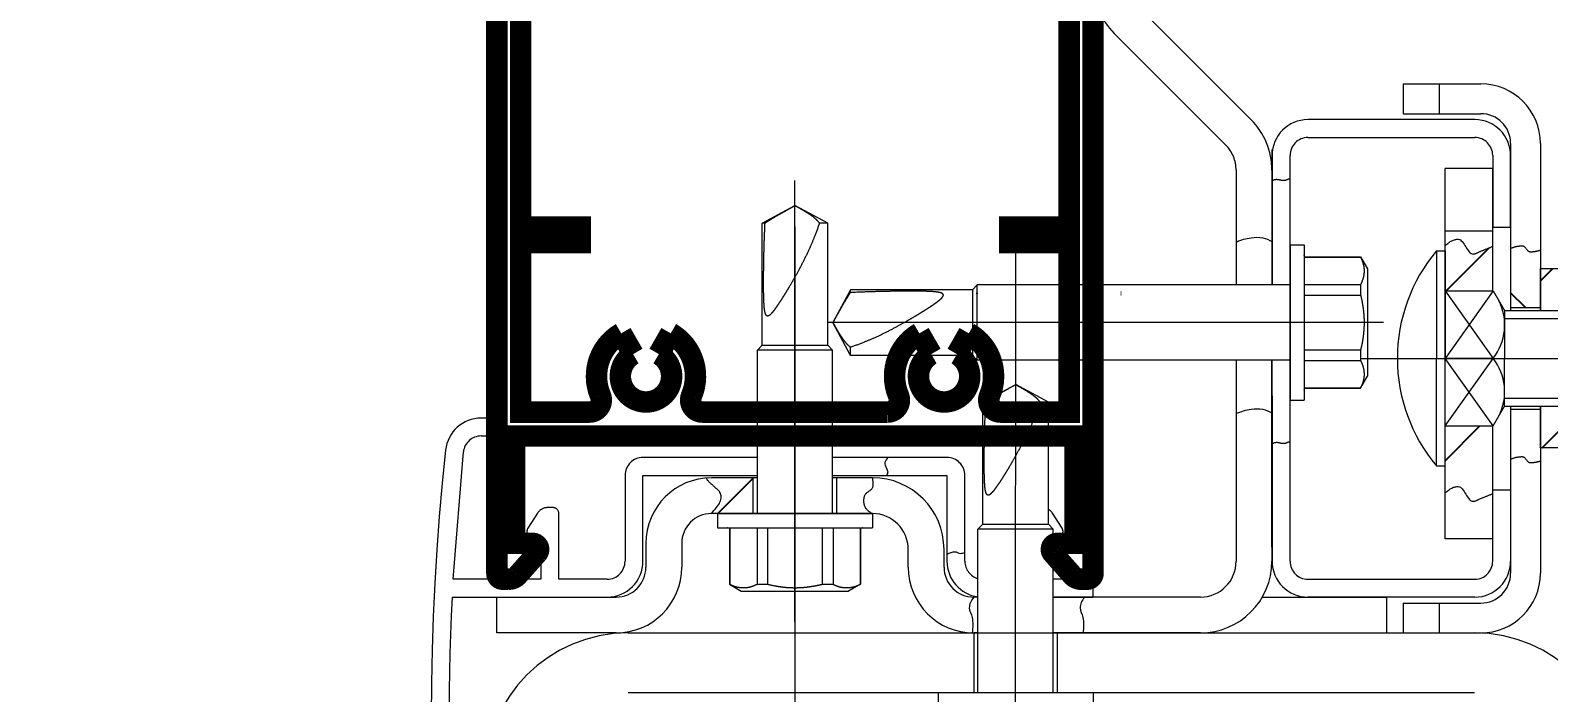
# Model space of a CAD drawing. Header units: millimetres. Extents: x 0 to 594, y 0 to 420.
# Drawn here: x 522.44 to 535.17, y 296.19 to 301.73 of the extents above; entities that cross this region are included whole.
import ezdxf

# ---------------------------------------------------------------- set-up
doc = ezdxf.new("R2010")
doc.units = ezdxf.units.MM
for name, pattern in [('K5LT_AXLED', [19.5, 15, -1.5, 1.5, -1.5]), ('K5LT_BASIC', [0]), ('K5LT_THIN', [0])]:
    doc.linetypes.add(name, pattern=pattern)
doc.layers.add('LAYER', color=7, linetype='Continuous')
doc.layers.add('Системный слой', color=7, linetype='Continuous')
doc.styles.add('KDIMTEXTSTYLE', font='GOST_AU.SHX', dxfattribs={"width": 0.96, "oblique": 15, "height": 5})
doc.dimstyles.new('KDIMSTYLE (0.10)', dxfattribs={"dimtxt": 5, "dimasz": 1, "dimexe": 2, "dimexo": 0, "dimgap": 1, "dimtad": 1, "dimlfac": 10, "dimtxsty": 'KDIMTEXTSTYLE', "dimsah": 1, "dimcen": 0, "dimdle": 1, "dimadec": 0, "dimazin": 0, "dimtfac": 0.667, "dimtmove": 0, "dimatfit": 3, "dimfxl": 1, "dimtvp": 1, "dimtolj": 1, "dimtzin": 0, "dimarcsym": 0})
pattern_1 = [(-45, (0, 0), (0.3535534, 0.3535534), [])]
pattern_2 = [(45, (0, 0), (-0.3535534, 0.3535534), [])]
pattern_3 = [(45, (0, 0), (-0.7071068, 0.7071068), [])]

# ---------------------------------------------------------------- blocks, each defined once
blk = doc.blocks.new('KDIMARROW_02')
at = {"layer": 'LAYER'}
blk.add_hatch(color=0, dxfattribs=at).paths.add_polyline_path([(4.5, 0), (5, 0.658), (0, 0), (5, -0.658)])
at = {"layer": 'LAYER', "color": 0, "linetype": 'K5LT_THIN', "lineweight": 18}
for p, q in [((5, 0.658), (0, 0)), ((4.5, 0), (5, 0.658)), ((0, 0), (5, -0.658)), ((0, 0), (7, 0)), ((5, -0.658), (4.5, 0))]:
    blk.add_line(p, q, dxfattribs=at)
at = {"layer": 'Системный слой', "color": 0, "linetype": 'K5LT_THIN', "lineweight": 18}
blk.add_line((0, 0), (-1, 0), dxfattribs=at)
blk = doc.blocks.new('U20')
at = {"layer": 'Системный слой', "color": 30, "linetype": 'K5LT_AXLED', "true_color": 0xff8000, "const_width": 0.18}
for points in [[(531.35, 304.156), (531.35, 297.186, -0.414214), (531.3, 297.136), (531.25, 297.136, -0.214413), (531.175, 297.17), (531.013, 297.353, -0.646887), (531.05, 297.436), (531.2, 297.436), (531.2, 298.336), (526.5, 298.336), (526.5, 297.436), (526.65, 297.436, -0.646887), (526.688, 297.353), (526.525, 297.17, -0.214413), (526.45, 297.136), (526.4, 297.136, -0.414214), (526.35, 297.186), (526.35, 305.086, -0.414214), (526.4, 305.136), (526.45, 305.136, -0.214413), (526.525, 305.103), (526.688, 304.919, -0.646887), (526.65, 304.836), (526.5, 304.836), (526.5, 303.936), (531.2, 303.936), (531.2, 304.357)], [(531.073, 304.987), (531.175, 305.103, -0.214413), (531.25, 305.136), (531.3, 305.136, -0.414214), (531.35, 305.086), (531.35, 304.987)]]:
    blk.add_lwpolyline(points, format="xyb", dxfattribs=at)
blk.add_lwpolyline([(531.15, 300.086), (530.65, 300.086), (530.65, 299.956), (531.15, 299.956), (531.15, 298.536), (530.575, 298.536, -0.536487), (530.483, 298.675, 0.378127), (530.308, 299.196), (530.208, 299.022, -3.732051), (529.993, 299.022), (529.893, 299.196, 0.378127), (529.718, 298.675, -0.536487), (529.626, 298.536), (528.075, 298.536, -0.536487), (527.983, 298.675, 0.378127), (527.808, 299.196), (527.708, 299.022, -3.732051), (527.493, 299.022), (527.393, 299.196, 0.378127), (527.218, 298.675, -0.536487), (527.126, 298.536), (526.55, 298.536), (526.55, 299.956), (527.05, 299.956), (527.05, 300.086), (526.55, 300.086), (526.55, 302.186), (527.05, 302.186), (527.05, 302.316), (526.55, 302.316), (526.55, 303.736), (527.126, 303.736, -0.536487), (527.218, 303.597, 0.378127), (527.393, 303.077), (527.493, 303.25, -3.732051), (527.708, 303.25), (527.808, 303.077, 0.378127), (527.983, 303.597, -0.536487), (528.075, 303.736), (529.626, 303.736, -0.536487), (529.718, 303.597, 0.378127), (529.893, 303.077), (529.993, 303.25, -3.732051), (530.208, 303.25), (530.308, 303.077, 0.378127), (530.483, 303.597, -0.536487), (530.575, 303.736), (531.15, 303.736), (531.15, 302.316), (530.65, 302.316), (530.65, 302.186), (531.15, 302.186)], format="xyb", close=True, dxfattribs=at)
blk = doc.blocks.new('U33')
at = {"layer": 'Системный слой', "color": 30, "linetype": 'K5LT_AXLED', "lineweight": 18, "true_color": 0xff8000}
for p, q in [((526.3, 298.486), (526.218, 298.486)), ((526.3, 298.336), (526.3, 298.486)), ((526.218, 298.336), (526.3, 298.336)), ((525.982, 297.136), (526.069, 298.202)), ((528.535, 298.156), (527.575, 298.156)), ((530.125, 298.156), (529.165, 298.156)), ((527.425, 298.006), (527.425, 297.286)), ((527.575, 298.006), (528.535, 298.006)), ((527.575, 297.286), (527.575, 298.006)), ((529.165, 298.006), (530.125, 298.006)), ((530.125, 298.006), (530.125, 297.286)), ((530.275, 297.286), (530.275, 298.006)), ((526.82, 297.736), (526.775, 297.736)), ((526.691, 297.69), (526.61, 297.563)), ((526.87, 297.136), (526.87, 297.686)), ((531.09, 297.563), (531.01, 297.69)), ((526.652, 297.486), (526.72, 297.486)), ((526.72, 297.486), (526.72, 297.136)), ((531.015, 297.486), (531.048, 297.486)), ((526.72, 297.136), (525.982, 297.136)), ((527.275, 297.136), (526.87, 297.136)), ((531.35, 297.136), (531.015, 297.136)), ((531.35, 296.986), (531.35, 297.136)), ((525.974, 296.986), (527.275, 296.986)), ((531.015, 296.986), (531.35, 296.986)), ((526.25, 294.486), (526.004, 294.486)), ((526.3, 294.156), (526.3, 294.436)), ((526.105, 293.696), (526.105, 294.276)), ((526.105, 294.276), (526.235, 294.276)), ((526.235, 294.276), (526.261, 294.152)), ((526.261, 293.82), (526.235, 293.696)), ((526.3, 293.486), (526.3, 293.816)), ((526.235, 293.696), (526.105, 293.696)), ((526.218, 293.486), (526.3, 293.486))]:
    blk.add_line(p, q, dxfattribs=at)
for centre, radius, start, end in [((526.218, 298.186), 0.3, 90, 173.8693), ((546.7, 295.986), 20.9, 173.8693, 186.1307), ((526.218, 298.186), 0.15, 90, 173.8693), ((527.575, 298.006), 0.15, 90, 180), ((530.125, 298.006), 0.15, 0, 90), ((526.775, 297.636), 0.1, 90, 147.4969), ((526.82, 297.686), 0.05, 0, 90), ((530.925, 297.636), 0.1, 32.5031, 59.8501), ((526.652, 297.536), 0.05, 147.4969, 270), ((531.048, 297.536), 0.05, 270, 32.5031), ((527.275, 297.286), 0.15, 270, 0), ((527.275, 297.286), 0.3, 270, 0), ((530.425, 297.286), 0.3, 180, 262.3672), ((530.425, 297.286), 0.15, 180, 254.6123), ((546.7, 295.986), 20.75, 177.2377, 184.1455), ((526.25, 294.436), 0.05, 0, 90), ((526.28, 294.156), 0.02, 191.5781, 0), ((526.28, 293.816), 0.02, 0, 168.4219), ((526.218, 293.786), 0.3, 186.1307, 270)]:
    blk.add_arc(centre, radius, start, end, dxfattribs=at)
blk = doc.blocks.new('U34')
at = {"layer": 'Системный слой'}
h = blk.add_hatch(dxfattribs=at)
h.set_pattern_fill('Металл', angle=45, style=0, pattern_type=0)
h.set_pattern_definition(pattern_3)
h.paths.add_polyline_path([(531.352, 304.185), (531.352, 303.685), (531.352, 303.431), (531.652, 303.431), (531.652, 303.685), (531.652, 304.185)])
h.paths.add_polyline_path([(531.352, 302.735), (531.352, 302.298), (531.45, 302.394), (531.555, 302.394), (531.652, 302.39), (531.652, 302.735)])
h = blk.add_hatch(dxfattribs=at)
h.set_pattern_fill('Металл', angle=45, style=0, pattern_type=0)
h.set_pattern_definition(pattern_3)
h.paths.add_polyline_path([(528.5, 297.686), (528.5, 297.986), (528.15, 297.986), (528.107, 297.984), (528.113, 297.971), (528.168, 297.916), (528.221, 297.863), (528.197, 297.742), (528.144, 297.686), (528.15, 297.686)])
h.paths.add_polyline_path([(529.2, 297.686), (529.5, 297.686), (529.433, 297.751), (529.433, 297.836), (529.5, 297.904), (529.5, 297.986), (529.5, 297.986), (529.2, 297.986)])
at = {"layer": 'Системный слой', "color": 30, "linetype": 'K5LT_AXLED', "lineweight": 18, "true_color": 0xff8000}
for p, q in [((531.652, 304.185), (531.352, 304.185)), ((531.352, 303.685), (531.352, 304.185)), ((531.652, 304.185), (531.652, 303.685)), ((531.352, 303.685), (531.352, 303.4)), ((531.652, 303.685), (531.652, 302.133)), ((531.35, 303.431), (531.652, 303.431)), ((531.352, 302.77), (531.352, 302.133)), ((531.352, 302.735), (531.652, 302.735)), ((531.739, 301.921), (532.674, 300.986)), ((531.527, 301.709), (532.462, 300.774)), ((532.851, 299.601), (532.852, 300.737)), ((532.55, 300.562), (532.55, 299.601)), ((532.85, 300.562), (532.85, 299.601)), ((528.85, 300.089), (528.85, 295.689)), ((528.85, 300.089), (528.85, 295.689)), ((528.85, 300.089), (528.85, 295.689)), ((532.55, 298.971), (532.55, 297.286)), ((532.849, 297.404), (532.85, 298.971)), ((532.85, 298.971), (532.85, 297.286)), ((528.535, 297.986), (528.15, 297.986)), ((528.5, 297.686), (528.5, 297.986)), ((529.5, 297.986), (529.165, 297.986)), ((529.2, 297.686), (529.2, 297.986)), ((529.5, 297.686), (528.15, 297.686)), ((527.6, 297.436), (527.6, 297.236)), ((527.9, 297.436), (527.9, 297.236)), ((529.8, 297.236), (529.8, 297.386)), ((530.1, 297.236), (530.1, 297.386)), ((526.35, 296.686), (526.35, 296.986)), ((526.35, 296.986), (527.35, 296.986)), ((526.422, 296.986), (526.922, 296.986)), ((530.385, 296.986), (530.35, 296.986)), ((532.25, 296.986), (531.015, 296.986)), ((526.85, 296.686), (526.35, 296.686)), ((527.35, 296.686), (526.85, 296.686)), ((530.385, 296.686), (530.35, 296.686)), ((532.25, 296.686), (531.015, 296.686))]:
    blk.add_line(p, q, dxfattribs=at)
for centre, radius, start, end in [((531.952, 302.133), 0.6, 180, 225), ((531.952, 302.133), 0.3, 180, 225), ((532.25, 300.562), 0.6, 0, 45), ((532.25, 300.562), 0.3, 0, 45), ((528.15, 297.436), 0.55, 90, 180), ((529.5, 297.386), 0.6, 0, 90), ((528.15, 297.436), 0.25, 90, 180), ((529.5, 297.386), 0.3, 0, 90), ((527.35, 297.236), 0.55, 270, 0), ((527.35, 297.236), 0.25, 270, 0), ((530.35, 297.236), 0.55, 180, 270), ((530.35, 297.236), 0.25, 180, 270), ((532.25, 297.286), 0.6, 270, 0), ((532.25, 297.286), 0.3, 270, 0)]:
    blk.add_arc(centre, radius, start, end, dxfattribs=at)
for points, knots in [([(531.35, 302.295), (531.375, 302.347), (531.409, 302.38), (531.45, 302.394), (531.48, 302.405), (531.52, 302.394), (531.555, 302.394), (531.587, 302.394), (531.622, 302.385), (531.652, 302.39)], [0, 0, 0, 0, 1, 1, 1, 2, 2, 2, 3, 3, 3, 3]), ([(528.144, 297.686), (528.221, 297.755), (528.247, 297.814), (528.221, 297.863), (528.211, 297.882), (528.186, 297.898), (528.168, 297.916), (528.15, 297.934), (528.124, 297.95), (528.113, 297.971), (528.11, 297.976), (528.108, 297.981), (528.107, 297.986)], [0, 0, 0, 0, 1, 1, 1, 2, 2, 2, 3, 3, 3, 4, 4, 4, 4]), ([(529.5, 297.986), (529.5, 297.986), (529.5, 297.986), (529.5, 297.986), (529.5, 297.959), (529.509, 297.928), (529.5, 297.904), (529.49, 297.876), (529.443, 297.864), (529.433, 297.836), (529.423, 297.812), (529.423, 297.776), (529.433, 297.751), (529.443, 297.725), (529.466, 297.703), (529.5, 297.686)], [0, 0, 0, 0, 1, 1, 1, 2, 2, 2, 3, 3, 3, 4, 4, 4, 5, 5, 5, 5])]:
    blk.add_open_spline(points, degree=3, knots=knots, dxfattribs=at)
blk = doc.blocks.new('U36')
at = {"layer": 'Системный слой', "color": 30, "linetype": 'K5LT_AXLED', "lineweight": 18, "true_color": 0xff8000}
for p, q in [((528.575, 300.12), (528.85, 300.266)), ((529.125, 300.12), (528.85, 300.266)), ((528.575, 299.096), (528.575, 300.12)), ((528.599, 300.12), (528.575, 300.12)), ((529.125, 300.12), (529.055, 300.12)), ((529.125, 299.096), (529.125, 300.12)), ((528.535, 299.056), (528.575, 299.096)), ((528.535, 297.686), (528.535, 299.056)), ((529.165, 299.056), (528.535, 299.056)), ((528.575, 299.096), (529.125, 299.096)), ((529.165, 299.056), (529.125, 299.096)), ((529.165, 297.686), (529.165, 299.056)), ((528.2, 297.686), (528.2, 297.566)), ((528.3, 297.566), (528.3, 297.094)), ((528.303, 297.566), (528.303, 297.094)), ((528.532, 297.566), (528.532, 297.094)), ((528.621, 297.566), (528.621, 297.094)), ((529.079, 297.566), (529.079, 297.094)), ((529.169, 297.566), (529.169, 297.094)), ((529.398, 297.566), (529.398, 297.094)), ((529.4, 297.566), (529.4, 297.094)), ((528.3, 297.094), (528.4, 297.036)), ((528.3, 297.094), (528.303, 297.094)), ((528.532, 297.094), (528.621, 297.094)), ((529.079, 297.094), (529.169, 297.094)), ((529.4, 297.094), (529.3, 297.036)), ((529.398, 297.094), (529.4, 297.094))]:
    blk.add_line(p, q, dxfattribs=at)
for points, knots in [([(528.599, 300.12), (528.616, 300.131), (528.653, 300.154), (528.704, 300.185), (528.749, 300.21), (528.794, 300.235), (528.828, 300.254), (528.85, 300.266)], [0, 0, 0, 0, 1.82277, 3.891909, 4.975416, 6.027865, 8, 8, 8, 8]), ([(528.85, 300.266), (528.862, 300.26), (528.881, 300.25), (528.906, 300.235), (528.929, 300.222), (528.955, 300.206), (528.981, 300.189), (529.004, 300.172), (529.021, 300.157), (529.039, 300.14), (529.049, 300.128), (529.055, 300.12)], [0, 0, 0, 0, 1.504176, 2.392626, 3.46464, 4.710724, 6.206453, 7.620947, 8.883179, 9.895758, 12, 12, 12, 12]), ([(529.055, 300.12), (529.043, 300.082), (529.018, 300.015), (528.976, 299.915), (528.931, 299.82), (528.882, 299.726), (528.837, 299.645), (528.802, 299.585), (528.776, 299.543), (528.757, 299.512), (528.741, 299.487), (528.726, 299.464), (528.712, 299.443), (528.7, 299.425), (528.689, 299.409), (528.679, 299.395), (528.67, 299.383), (528.662, 299.373), (528.655, 299.365), (528.648, 299.357), (528.641, 299.35), (528.635, 299.346), (528.631, 299.343), (528.627, 299.342), (528.623, 299.34), (528.619, 299.34), (528.616, 299.341), (528.612, 299.343), (528.609, 299.346), (528.606, 299.351), (528.603, 299.358), (528.6, 299.366), (528.598, 299.375), (528.596, 299.386), (528.594, 299.399), (528.592, 299.415), (528.591, 299.434), (528.59, 299.456), (528.588, 299.483), (528.588, 299.514), (528.587, 299.549), (528.587, 299.586), (528.587, 299.621), (528.587, 299.657), (528.587, 299.697), (528.588, 299.741), (528.589, 299.794), (528.59, 299.873), (528.593, 299.983), (528.597, 300.073), (528.599, 300.12)], [0, 0, 0, 0, 3.695674, 6.493974, 9.736498, 13.007954, 15.764358, 17.743186, 19.110548, 20.060766, 20.959179, 21.769647, 22.543978, 23.218085, 23.828109, 24.346105, 24.836155, 25.252922, 25.624352, 26.024358, 26.379929, 26.691066, 26.874208, 27.047701, 27.238697, 27.448683, 27.667991, 27.867967, 28.079474, 28.320733, 28.601801, 28.89542, 29.204128, 29.546194, 29.941906, 30.417557, 30.96798, 31.628115, 32.389595, 33.304905, 34.368495, 35.451313, 36.479219, 37.489156, 38.581158, 39.912937, 41.402425, 43.125267, 46.873525, 51, 51, 51, 51]), ([(528.303, 297.094), (528.315, 297.088), (528.334, 297.08), (528.359, 297.072), (528.379, 297.068), (528.398, 297.066), (528.417, 297.065), (528.436, 297.066), (528.456, 297.068), (528.475, 297.072), (528.5, 297.08), (528.519, 297.088), (528.532, 297.094)], [0, 0, 0, 0, 2.165084, 3.247765, 4.330633, 5.413593, 6.496834, 7.58026, 8.663966, 9.747765, 10.83175, 13, 13, 13, 13]), ([(528.621, 297.094), (528.64, 297.089), (528.674, 297.082), (528.722, 297.074), (528.76, 297.069), (528.802, 297.066), (528.831, 297.065), (528.85, 297.065)], [0, 0, 0, 0, 2, 3.666667, 5, 6, 8, 8, 8, 8]), ([(528.85, 297.065), (528.87, 297.065), (528.899, 297.066), (528.94, 297.069), (528.978, 297.074), (529.026, 297.082), (529.06, 297.089), (529.079, 297.094)], [0, 0, 0, 0, 2, 3, 4.333333, 6, 8, 8, 8, 8]), ([(529.169, 297.094), (529.181, 297.088), (529.2, 297.08), (529.225, 297.072), (529.245, 297.068), (529.264, 297.066), (529.283, 297.065), (529.302, 297.066), (529.322, 297.068), (529.341, 297.072), (529.366, 297.08), (529.385, 297.088), (529.398, 297.094)], [0, 0, 0, 0, 2.165084, 3.247765, 4.330633, 5.413593, 6.496834, 7.58026, 8.663966, 9.747765, 10.83175, 13, 13, 13, 13])]:
    blk.add_open_spline(points, degree=3, knots=knots, dxfattribs=at)
blk.add_open_spline([(528.4, 297.036), (528.85, 297.036), (529.3, 297.036)], degree=1, dxfattribs=at)
blk = doc.blocks.new('U35')
at = {"layer": 'Системный слой', "color": 30, "linetype": 'K5LT_AXLED', "lineweight": 18, "true_color": 0xff8000}
blk.add_line((529.5, 297.686), (529.5, 297.566), dxfattribs=at)
for points, knots in [([(528.2, 297.686), (528.535, 297.686), (529.165, 297.686), (529.5, 297.686)], [0, 0, 3.35, 9.65, 13, 13]), ([(528.2, 297.566), (528.3, 297.566), (529.4, 297.566), (529.5, 297.566)], [0, 0, 1, 12, 13, 13])]:
    blk.add_open_spline(points, degree=1, knots=knots, dxfattribs=at)
at = {"layer": 'Системный слой'}
blk.add_blockref('U36', (0, 0), dxfattribs=at)
at = {"flags": 1}
for tag, p in [('DATA', (528.2, 287.036)), ('DATA', (528.2, 277.036)), ('DATA', (528.2, 267.036)), ('DATA', (528.2, 257.036)), ('DATA', (528.2, 247.036)), ('DATA', (528.2, 237.036)), ('DATA', (528.2, 227.036)), ('DATA', (528.2, 217.036)), ('DATA', (528.2, 207.036)), ('DATA', (528.2, 197.036)), ('DATA', (528.2, 187.036)), ('DATA', (528.2, 177.036)), ('DATA', (528.2, 167.036)), ('DATA', (528.2, 157.036)), ('DATA', (528.2, 147.036)), ('DATA', (528.2, 137.036)), ('DATA', (528.2, 127.036)), ('DATA', (528.2, 117.036)), ('DATA', (528.2, 107.036)), ('DATA', (528.2, 97.036)), ('DATA', (528.2, 87.036)), ('DATA', (528.2, 77.036)), ('DATA', (528.2, 67.036)), ('DATA', (528.2, 57.036)), ('DATA', (528.2, 47.036)), ('DATA', (528.2, 37.036)), ('DATA', (528.2, 27.036)), ('DATA', (528.2, 17.036)), ('DATA', (528.2, 7.036)), ('DATA', (528.2, -2.964)), ('DATA', (528.2, -12.964)), ('DATA', (528.2, -22.964)), ('DATA', (528.2, -32.964)), ('DATA', (528.2, -42.964)), ('DATA', (528.2, -52.964)), ('DATA', (528.2, -62.964)), ('DATA', (528.2, -72.964)), ('DATA', (528.2, -82.964)), ('DATA', (528.2, -92.964)), ('DATA', (528.2, -102.964)), ('DATA', (528.2, -112.964)), ('DATA', (528.2, -122.964)), ('DATA', (528.2, -132.964)), ('DATA', (528.2, -142.964)), ('DATA', (528.2, -152.964)), ('DATA', (528.2, -162.964)), ('DATA', (528.2, -172.964)), ('DATA', (528.2, -182.964)), ('DATA', (528.2, -192.964)), ('DATA', (528.2, -202.964)), ('DATA', (528.2, -212.964)), ('DATA', (528.2, -222.964)), ('DATA', (528.2, -232.964)), ('DATA', (528.2, -242.964)), ('DATA', (528.2, -252.964)), ('DATA', (528.2, -262.964)), ('DATA', (528.2, -272.964)), ('DATA', (528.2, -282.964)), ('DATA', (528.2, -292.964)), ('DATA', (528.2, -302.964)), ('DATA', (528.2, -312.964)), ('DATA', (528.2, -322.964)), ('DATA', (528.2, -332.964)), ('DATA', (528.2, -342.964)), ('DATA', (528.2, -352.964)), ('DATA', (528.2, -362.964)), ('DATA', (528.2, -372.964)), ('DATA', (528.2, -382.964)), ('DATA', (528.2, -392.964)), ('DATA', (528.2, -402.964)), ('DATA', (528.2, -412.964)), ('DATA', (528.2, -422.964)), ('DATA', (528.2, -432.964)), ('DATA', (528.2, -442.964)), ('DATA', (528.2, -452.964)), ('DATA', (528.2, -462.964)), ('DATA', (528.2, -472.964)), ('DATA', (528.2, -482.964)), ('DATA', (528.2, -492.964)), ('DATA', (528.2, -502.964)), ('DATA', (528.2, -512.964)), ('DATA', (528.2, -522.964)), ('DATA', (528.2, -532.964)), ('DATA', (528.2, -542.964)), ('DATA', (528.2, -552.964)), ('DATA', (528.2, -562.964)), ('DATA', (528.2, -572.964)), ('DATA', (528.2, -582.964)), ('DATA', (528.2, -592.964)), ('DATA', (528.2, -602.964)), ('DATA', (528.2, -612.964)), ('DATA', (528.2, -622.964)), ('DATA', (528.2, -632.964)), ('DATA', (528.2, -642.964)), ('DATA', (528.2, -652.964)), ('DATA', (528.2, -662.964)), ('DATA', (528.2, -672.964)), ('DATA', (528.2, -682.964)), ('DATA', (528.2, -692.964)), ('DATA', (528.2, -702.964)), ('DATA', (528.2, -712.964)), ('DATA', (528.2, -722.964)), ('DATA', (528.2, -732.964)), ('DATA', (528.2, -742.964)), ('DATA', (528.2, -752.964)), ('DATA', (528.2, -762.964)), ('DATA', (528.2, -772.964)), ('DATA', (528.2, -782.964)), ('DATA', (528.2, -792.964)), ('DATA', (528.2, -802.964)), ('DATA', (528.2, -812.964)), ('DATA', (528.2, -822.964)), ('DATA', (528.2, -832.964)), ('DATA', (528.2, -842.964)), ('DATA', (528.2, -852.964)), ('DATA', (528.2, -862.964)), ('DATA', (528.2, -872.964)), ('DATA', (528.2, -882.964)), ('DATA', (528.2, -892.964)), ('DATA', (528.2, -902.964)), ('DATA', (528.2, -912.964)), ('DATA', (528.2, -922.964)), ('DATA', (528.2, -932.964)), ('DATA', (528.2, -942.964)), ('DATA', (528.2, -952.964)), ('DATA', (528.2, -962.964)), ('DATA', (528.2, -972.964)), ('DATA', (528.2, -982.964)), ('DATA', (528.2, -992.964)), ('DATA', (528.2, -1002.964)), ('DATA', (528.2, -1012.964)), ('SHAFT_MATERIAL', (528.2, -1022.964)), ('SHAFT_PARAM', (528.2, -1032.964)), ('STAGE_PARAM', (528.2, -1042.964)), ('STAGE_PARAM', (528.2, -1052.964))]:
    blk.add_attdef(tag, p, '', height=2.5, dxfattribs=at)
blk = doc.blocks.new('U38')
at = {"layer": 'Системный слой', "color": 30, "linetype": 'K5LT_AXLED', "lineweight": 18, "true_color": 0xff8000}
for p, q in [((530.426, 298.62), (530.701, 298.766)), ((530.976, 298.62), (530.701, 298.766)), ((530.425, 297.596), (530.426, 298.62)), ((530.449, 298.62), (530.426, 298.62)), ((530.976, 298.62), (530.906, 298.62)), ((530.975, 297.596), (530.976, 298.62)), ((530.385, 297.556), (530.425, 297.596)), ((530.425, 297.596), (530.975, 297.596)), ((531.015, 297.556), (530.975, 297.596)), ((530.385, 296.186), (530.385, 297.556)), ((531.015, 297.556), (530.385, 297.556)), ((531.015, 296.186), (531.015, 297.556)), ((530.05, 296.186), (530.05, 296.066)), ((530.15, 296.066), (530.15, 295.594)), ((530.152, 296.066), (530.152, 295.594)), ((530.382, 296.066), (530.381, 295.594)), ((530.471, 296.066), (530.471, 295.594)), ((530.929, 296.066), (530.929, 295.594)), ((531.018, 296.066), (531.018, 295.594)), ((531.248, 296.066), (531.247, 295.594)), ((531.25, 296.066), (531.25, 295.594)), ((530.15, 295.594), (530.25, 295.536)), ((530.15, 295.594), (530.152, 295.594)), ((530.381, 295.594), (530.471, 295.594)), ((530.929, 295.594), (531.018, 295.594)), ((531.25, 295.594), (531.15, 295.536)), ((531.247, 295.594), (531.25, 295.594))]:
    blk.add_line(p, q, dxfattribs=at)
for points, knots in [([(530.449, 298.62), (530.466, 298.631), (530.504, 298.654), (530.554, 298.685), (530.599, 298.71), (530.644, 298.735), (530.678, 298.754), (530.701, 298.766)], [0, 0, 0, 0, 1.82277, 3.891909, 4.975416, 6.027865, 8, 8, 8, 8]), ([(530.701, 298.766), (530.713, 298.76), (530.731, 298.75), (530.757, 298.735), (530.78, 298.722), (530.806, 298.706), (530.831, 298.689), (530.854, 298.672), (530.872, 298.657), (530.89, 298.64), (530.9, 298.628), (530.906, 298.62)], [0, 0, 0, 0, 1.504176, 2.392626, 3.46464, 4.710724, 6.206453, 7.620947, 8.883179, 9.895758, 12, 12, 12, 12]), ([(530.906, 298.62), (530.893, 298.582), (530.869, 298.515), (530.827, 298.415), (530.781, 298.32), (530.732, 298.226), (530.687, 298.145), (530.652, 298.085), (530.627, 298.043), (530.607, 298.012), (530.592, 297.987), (530.577, 297.964), (530.563, 297.943), (530.55, 297.925), (530.539, 297.909), (530.529, 297.895), (530.521, 297.883), (530.513, 297.873), (530.505, 297.865), (530.498, 297.857), (530.491, 297.85), (530.486, 297.846), (530.481, 297.843), (530.478, 297.842), (530.474, 297.84), (530.47, 297.84), (530.466, 297.841), (530.462, 297.843), (530.459, 297.846), (530.456, 297.851), (530.453, 297.858), (530.45, 297.866), (530.448, 297.875), (530.446, 297.886), (530.444, 297.899), (530.443, 297.915), (530.441, 297.934), (530.44, 297.956), (530.439, 297.983), (530.438, 298.014), (530.438, 298.049), (530.437, 298.086), (530.437, 298.121), (530.437, 298.157), (530.438, 298.197), (530.438, 298.242), (530.439, 298.294), (530.441, 298.373), (530.444, 298.483), (530.447, 298.573), (530.449, 298.62)], [0, 0, 0, 0, 3.695674, 6.493974, 9.736498, 13.007954, 15.764358, 17.743186, 19.110548, 20.060766, 20.959179, 21.769647, 22.543978, 23.218085, 23.828109, 24.346105, 24.836155, 25.252922, 25.624352, 26.024358, 26.379929, 26.691066, 26.874208, 27.047701, 27.238697, 27.448683, 27.667991, 27.867967, 28.079474, 28.320733, 28.601801, 28.89542, 29.204128, 29.546194, 29.941906, 30.417557, 30.96798, 31.628115, 32.389595, 33.304905, 34.368495, 35.451313, 36.479219, 37.489156, 38.581158, 39.912937, 41.402425, 43.125267, 46.873525, 51, 51, 51, 51]), ([(530.152, 295.594), (530.165, 295.588), (530.184, 295.58), (530.209, 295.573), (530.228, 295.568), (530.248, 295.566), (530.267, 295.565), (530.286, 295.566), (530.305, 295.568), (530.325, 295.572), (530.35, 295.58), (530.369, 295.588), (530.381, 295.594)], [0, 0, 0, 0, 2.165084, 3.247765, 4.330633, 5.413593, 6.496834, 7.58026, 8.663966, 9.747765, 10.83175, 13, 13, 13, 13]), ([(530.471, 295.594), (530.49, 295.589), (530.524, 295.582), (530.572, 295.574), (530.61, 295.569), (530.652, 295.566), (530.681, 295.565), (530.7, 295.565)], [0, 0, 0, 0, 2, 3.666667, 5, 6, 8, 8, 8, 8]), ([(530.7, 295.565), (530.719, 295.565), (530.748, 295.566), (530.79, 295.569), (530.828, 295.574), (530.876, 295.582), (530.91, 295.589), (530.929, 295.594)], [0, 0, 0, 0, 2, 3, 4.333333, 6, 8, 8, 8, 8]), ([(531.018, 295.594), (531.031, 295.588), (531.05, 295.58), (531.075, 295.572), (531.094, 295.568), (531.114, 295.565), (531.133, 295.565), (531.152, 295.565), (531.171, 295.568), (531.191, 295.572), (531.216, 295.58), (531.235, 295.588), (531.247, 295.594)], [0, 0, 0, 0, 2.165084, 3.247765, 4.330633, 5.413593, 6.496834, 7.58026, 8.663966, 9.747765, 10.83175, 13, 13, 13, 13])]:
    blk.add_open_spline(points, degree=3, knots=knots, dxfattribs=at)
blk.add_open_spline([(530.25, 295.536), (530.7, 295.536), (531.15, 295.536)], degree=1, dxfattribs=at)
blk = doc.blocks.new('U37')
at = {"layer": 'Системный слой', "color": 30, "linetype": 'K5LT_AXLED', "lineweight": 18, "true_color": 0xff8000}
blk.add_line((531.35, 296.186), (531.35, 296.066), dxfattribs=at)
for points, knots in [([(530.05, 296.186), (530.385, 296.186), (531.015, 296.186), (531.35, 296.186)], [0, 0, 3.35, 9.65, 13, 13]), ([(530.05, 296.066), (530.15, 296.066), (531.25, 296.066), (531.35, 296.066)], [0, 0, 1, 12, 13, 13])]:
    blk.add_open_spline(points, degree=1, knots=knots, dxfattribs=at)
at = {"layer": 'Системный слой'}
blk.add_blockref('U38', (0, 0), dxfattribs=at)
blk = doc.blocks.new('U42')
at = {"layer": 'Системный слой', "color": 30, "linetype": 'K5LT_AXLED', "lineweight": 18, "true_color": 0xff8000}
for p, q in [((535.102, 300.686), (535.102, 299.386)), ((535.102, 298.586), (535.102, 297.186))]:
    blk.add_line(p, q, dxfattribs=at)
blk = doc.blocks.new('U41')
at = {"layer": 'Системный слой', "color": 30, "linetype": 'K5LT_AXLED', "lineweight": 18, "true_color": 0xff8000}
for p, q in [((533.952, 301.286), (533.952, 301.036)), ((533.952, 301.286), (534.602, 301.286)), ((534.252, 301.286), (534.252, 301.036)), ((533.952, 301.036), (534.602, 301.036)), ((534.852, 300.786), (534.852, 299.386)), ((535.102, 300.786), (535.102, 299.386)), ((534.852, 298.586), (534.852, 297.186)), ((533.952, 296.936), (534.602, 296.936)), ((533.952, 296.936), (533.952, 296.686)), ((534.252, 296.936), (534.252, 296.686)), ((533.952, 296.686), (534.602, 296.686))]:
    blk.add_line(p, q, dxfattribs=at)
for centre, radius, start, end in [((534.602, 300.786), 0.5, 0, 90), ((534.602, 300.786), 0.25, 0, 90), ((534.602, 297.186), 0.25, 270, 0), ((534.602, 297.186), 0.5, 270, 0)]:
    blk.add_arc(centre, radius, start, end, dxfattribs=at)
at = {"layer": 'Системный слой'}
blk.add_blockref('U42', (0, 0), dxfattribs=at)
blk = doc.blocks.new('U43')
at = {"layer": 'Системный слой', "color": 30, "linetype": 'K5LT_AXLED', "lineweight": 18, "true_color": 0xff8000}
for p, q in [((534.229, 299.886), (534.302, 299.886)), ((534.229, 299.886), (534.229, 298.986)), ((534.302, 299.886), (534.302, 298.986)), ((534.302, 299.552), (534.706, 299.552)), ((534.706, 299.552), (534.302, 298.986)), ((534.302, 299.552), (534.706, 298.986)), ((534.706, 299.552), (534.802, 299.386)), ((534.802, 299.386), (534.802, 298.986)), ((534.802, 299.386), (535.762, 299.386)), ((535.762, 299.386), (535.762, 298.986)), ((535.762, 299.386), (535.902, 299.261)), ((534.802, 299.319), (535.837, 299.319)), ((535.902, 299.261), (535.902, 298.986)), ((533.602, 298.986), (536.202, 298.986)), ((534.229, 298.086), (534.229, 298.986)), ((534.706, 298.986), (534.302, 298.986)), ((534.302, 298.086), (534.302, 298.986)), ((534.706, 298.986), (534.302, 298.986)), ((534.706, 298.42), (534.302, 298.986)), ((534.302, 298.42), (534.706, 298.986)), ((534.802, 298.586), (534.802, 298.986)), ((535.762, 298.586), (535.762, 298.986)), ((535.902, 298.711), (535.902, 298.986)), ((534.802, 298.654), (535.837, 298.654)), ((535.762, 298.586), (535.902, 298.711)), ((534.706, 298.42), (534.802, 298.586)), ((534.802, 298.586), (535.762, 298.586)), ((534.302, 298.42), (534.706, 298.42)), ((534.229, 298.086), (534.302, 298.086))]:
    blk.add_line(p, q, dxfattribs=at)
for centre, radius, start, end in [((535.302, 298.986), 1.4, 139.9948, 180), ((534.346, 299.266), 0.456, 322.2077, 26.4781), ((535.302, 298.986), 1.4, 180, 220.0052), ((534.346, 298.707), 0.456, 333.5219, 37.7923)]:
    blk.add_arc(centre, radius, start, end, dxfattribs=at)

msp = doc.modelspace()

# ---------------------------------------------------------------- hatches: boundary and pattern name
at = {"layer": 'Системный слой'}
h = msp.add_hatch(dxfattribs=at)
h.set_pattern_fill('Металл', angle=45, style=0, pattern_type=0)
h.set_pattern_definition(pattern_2)
h.paths.add_polyline_path([(534.5397, 299.8604), (534.4807, 299.9123), (534.413, 299.9844), (534.3018, 299.9302), (534.3018, 299.8862), (534.3018, 299.5518), (534.7018, 299.5518), (534.7018, 299.925), (534.612, 299.8888)])
h.paths.add_polyline_path([(534.3018, 298.4205), (534.3018, 298.0862), (534.3018, 297.8585), (534.413, 297.9127), (534.4711, 297.8562), (534.5397, 297.7887), (534.612, 297.8171), (534.7018, 297.8533), (534.7018, 298.4205)])
h = msp.add_hatch(dxfattribs=at)
h.set_pattern_fill('Металл', angle=-45, style=0, pattern_type=0)
h.set_pattern_definition(pattern_1)
h.paths.add_polyline_path([(535.1018, 299.4112), (535.1018, 299.7362), (535.1018, 299.8935), (535.0547, 299.8821), (535.0049, 299.8821), (534.9599, 299.927), (534.9195, 299.927), (534.8518, 299.9073), (534.8518, 299.4112)])
h = msp.add_hatch(dxfattribs=at)
h.set_pattern_fill('Металл', angle=45, style=0, pattern_type=0)
h.set_pattern_definition(pattern_2)
h.paths.add_polyline_path([(535.8825, 299.7362), (535.1018, 299.7362), (535.1018, 299.3862), (535.7618, 299.3862), (535.9018, 299.2612), (535.9018, 298.9862), (535.9018, 298.7112), (535.7618, 298.5862), (535.1018, 298.5862), (535.1018, 298.2362), (535.8643, 298.2362), (535.8643, 298.394), (535.9438, 298.5986), (535.946, 298.6091), (535.946, 298.8281), (535.9719, 299.0452), (535.9719, 299.2025), (535.9719, 299.4017), (535.929, 299.5178)])
h = msp.add_hatch(dxfattribs=at)
h.set_pattern_fill('Металл', angle=-45, style=0, pattern_type=0)
h.set_pattern_definition(pattern_1)
h.paths.add_polyline_path([(534.8518, 298.5612), (534.8518, 298.1411), (534.9195, 298.1609), (534.9599, 298.1609), (535.0049, 298.116), (535.0547, 298.116), (535.1018, 298.1273), (535.1018, 298.2362), (535.1018, 298.5612)])

# ---------------------------------------------------------------- linework, layer by layer
at = {"layer": 'Системный слой', "color": 30, "linetype": 'K5LT_AXLED', "lineweight": 18, "true_color": 0xff8000}
for p, q in [((534.5518, 300.9862), (533.1518, 300.9862)), ((533.1518, 300.8362), (534.5518, 300.8362)), ((532.8518, 300.6862), (532.8518, 299.6011)), ((533.0018, 297.2862), (533.0018, 300.6862)), ((534.7018, 300.6862), (534.7018, 300.0862)), ((534.8518, 300.0862), (534.8518, 300.6862)), ((534.3018, 300.0516), (534.3018, 300.5781)), ((534.7018, 300.5781), (534.3018, 300.5781)), ((534.7018, 300.0516), (534.7018, 300.5781)), ((528.8502, 296.7832), (528.8502, 300.4772)), ((534.7018, 300.0516), (534.3018, 300.0516)), ((534.3018, 297.4747), (534.3018, 300.0516)), ((534.7018, 300.0862), (534.8518, 300.0862)), ((534.7018, 299.5458), (534.7018, 300.0516)), ((530.6995, 294.3875), (530.701, 299.9351)), ((533.0018, 299.9362), (533.1218, 299.9362)), ((533.1218, 299.8362), (533.5941, 299.8362)), ((533.1218, 299.8337), (533.5941, 299.8337)), ((533.5941, 299.8362), (533.6518, 299.7362)), ((533.5941, 299.8362), (533.5941, 299.8337)), ((535.1018, 299.7362), (535.0965, 299.7308)), ((535.1018, 299.3862), (535.1018, 299.7362)), ((536.0018, 299.7362), (535.1018, 299.7362)), ((529.3147, 299.5611), (529.1685, 299.2861)), ((529.3147, 299.5375), (529.3147, 299.5611)), ((530.3385, 299.5611), (529.3147, 299.5611)), ((530.3785, 299.6011), (530.3385, 299.5611)), ((530.3385, 299.5611), (530.3385, 299.0111)), ((530.3824, 299.5294), (530.3709, 299.5294)), ((533.0018, 299.6011), (530.3785, 299.6011)), ((530.3785, 298.9711), (530.3785, 299.6011)), ((533.1218, 299.6046), (533.5941, 299.6046)), ((533.1218, 299.5153), (533.5941, 299.5153)), ((533.5941, 299.6046), (533.5941, 299.5153)), ((534.8518, 299.4112), (535.1018, 299.4112)), ((533.785, 299.2862), (529.1252, 299.2862)), ((529.3147, 299.0111), (529.1685, 299.2861)), ((529.3147, 299.0111), (529.3147, 299.0814)), ((530.3385, 299.0111), (529.3147, 299.0111)), ((530.3785, 298.9711), (530.3385, 299.0111)), ((533.1218, 299.057), (533.5941, 299.057)), ((533.5941, 299.057), (533.5941, 298.9677)), ((534.7018, 298.9801), (534.7018, 298.9922)), ((533.0018, 298.9712), (530.3785, 298.9712)), ((533.1218, 298.9677), (533.5941, 298.9677)), ((533.1218, 298.7386), (533.5941, 298.7386)), ((533.1218, 298.7362), (533.5941, 298.7362)), ((533.5941, 298.7362), (533.6518, 298.8362)), ((533.5941, 298.7386), (533.5941, 298.7362)), ((532.8518, 298.6712), (532.8518, 297.2862)), ((533.0018, 298.6362), (533.1218, 298.6362)), ((534.8518, 298.5612), (535.1018, 298.5612)), ((535.1018, 298.2362), (535.1018, 298.5862)), ((534.7018, 297.4747), (534.7018, 298.4265)), ((535.1018, 298.2362), (535.0965, 298.2415)), ((536.0018, 298.2362), (535.1018, 298.2362)), ((534.7018, 297.2862), (534.7018, 297.8862)), ((534.7018, 297.8862), (534.8518, 297.8862)), ((534.8518, 297.8862), (534.8518, 297.2862)), ((534.7018, 297.4747), (534.3018, 297.4747)), ((533.1518, 297.1362), (534.5518, 297.1362)), ((532.7698, 296.9862), (533.2102, 296.9862)), ((534.5518, 296.9862), (533.1518, 296.9862)), ((533.2102, 296.9862), (533.8102, 296.9862)), ((533.8102, 296.9862), (533.8102, 296.6862)), ((527.4502, 296.6862), (534.5502, 296.6862)), ((530.3502, 296.6862), (530.3502, 296.1862)), ((531.0502, 296.6862), (531.0502, 296.1862)), ((533.2102, 296.6862), (533.8102, 296.6862)), ((527.4502, 296.1862), (534.5502, 296.1862))]:
    msp.add_line(p, q, dxfattribs=at)
at = {"layer": 'Системный слой', "color": 5, "linetype": 'K5LT_BASIC', "lineweight": 60, "true_color": 0x0000ff}
msp.add_line((531.5856, 299.5294), (531.5824, 299.5294), dxfattribs=at)
at = {"layer": 'Системный слой', "color": 30, "linetype": 'K5LT_AXLED', "lineweight": 18, "true_color": 0xff8000}
for centre, radius, start, end in [((533.1518, 300.6862), 0.3, 90, 180), ((534.5518, 300.6862), 0.3, 0, 90), ((533.1518, 300.6862), 0.15, 90, 180), ((534.5518, 300.6862), 0.15, 0, 90), ((533.1518, 297.2862), 0.3, 180, 270), ((533.1518, 297.2862), 0.15, 180, 270), ((534.5518, 297.2862), 0.15, 270, 0), ((534.5518, 297.2862), 0.3, 270, 0), ((527.4502, 295.4862), 1.2, 90, 180), ((534.5502, 295.4862), 1.2, 0, 90)]:
    msp.add_arc(centre, radius, start, end, dxfattribs=at)
for points, degree, knots in [([(532.8518, 300.4744), (532.8607, 300.4803), (532.8701, 300.484), (532.8798, 300.4855), (532.8866, 300.4866), (532.8938, 300.4861), (532.9007, 300.4855), (532.9104, 300.4846), (532.9197, 300.4804), (532.9293, 300.4793), (532.9409, 300.478), (532.9532, 300.4768), (532.9644, 300.4793), (532.9728, 300.4811), (532.9802, 300.4879), (532.9887, 300.4889), (532.993, 300.4895), (532.9973, 300.4895), (533.0018, 300.4889)], 3, [0, 0, 0, 0, 1, 1, 1, 2, 2, 2, 3, 3, 3, 4, 4, 4, 5, 5, 5, 6, 6, 6, 6]), ([(533.0018, 299.9362), (533.0018, 299.6012), (533.0018, 298.9712), (533.0018, 298.6362)], 1, [0, 0, 3.35, 9.65, 13, 13]), ([(533.1218, 299.9362), (533.1218, 299.8362), (533.1218, 298.7362), (533.1218, 298.6362)], 1, [0, 0, 1, 12, 13, 13]), ([(534.3018, 299.9302), (534.342, 299.9676), (534.3791, 299.9856), (534.413, 299.9844), (534.4617, 299.9827), (534.4886, 299.858), (534.5397, 299.8604), (534.5621, 299.8615), (534.5879, 299.8793), (534.612, 299.8888), (534.642, 299.9007), (534.6719, 299.9128), (534.7018, 299.925)], 3, [0, 0, 0, 0, 1, 1, 1, 2, 2, 2, 3, 3, 3, 4, 4, 4, 4]), ([(534.8518, 299.9073), (534.8738, 299.9181), (534.8963, 299.9246), (534.9195, 299.927), (534.9328, 299.9284), (534.948, 299.9308), (534.9599, 299.927), (534.9787, 299.9212), (534.9864, 299.8887), (535.0049, 299.8821), (535.0193, 299.877), (535.0383, 299.8801), (535.0547, 299.8821), (535.0706, 299.884), (535.0863, 299.8878), (535.1018, 299.8935)], 3, [0, 0, 0, 0, 1, 1, 1, 2, 2, 2, 3, 3, 3, 4, 4, 4, 5, 5, 5, 5]), ([(533.5941, 299.8337), (533.6001, 299.8212), (533.6079, 299.8024), (533.6156, 299.7769), (533.6198, 299.7578), (533.6224, 299.7385), (533.6232, 299.7192), (533.6224, 299.6999), (533.6198, 299.6807), (533.6156, 299.6615), (533.608, 299.636), (533.6001, 299.6171), (533.5941, 299.6046)], 3, [0, 0, 0, 0, 2.1650835, 3.2477649, 4.3306326, 5.4135935, 6.4968337, 7.5802601, 8.663966, 9.7477649, 10.8317502, 13, 13, 13, 13]), ([(529.3147, 299.5375), (529.3037, 299.5206), (529.2802, 299.4833), (529.25, 299.4325), (529.2243, 299.3876), (529.1991, 299.3427), (529.1806, 299.3087), (529.1685, 299.2861)], 3, [0, 0, 0, 0, 1.8227698, 3.8919085, 4.9754164, 6.0278649, 8, 8, 8, 8]), ([(529.3147, 299.0814), (529.3529, 299.0937), (529.4199, 299.1179), (529.5199, 299.1602), (529.615, 299.2053), (529.709, 299.2544), (529.7892, 299.2994), (529.8495, 299.3348), (529.8914, 299.3601), (529.9223, 299.3793), (529.9476, 299.3952), (529.9708, 299.4101), (529.9916, 299.4238), (530.0101, 299.4363), (530.0258, 299.4473), (530.0396, 299.4573), (530.0512, 299.4661), (530.0612, 299.4741), (530.07, 299.4816), (530.0777, 299.4887), (530.0842, 299.4956), (530.0885, 299.5012), (530.0912, 299.5056), (530.093, 299.5091), (530.0942, 299.5129), (530.0946, 299.5169), (530.0938, 299.5207), (530.0918, 299.5243), (530.0885, 299.5276), (530.0835, 299.5308), (530.0768, 299.5337), (530.0686, 299.5363), (530.0592, 299.5385), (530.0483, 299.5404), (530.0353, 299.5422), (530.0196, 299.5439), (530.0008, 299.5454), (529.9785, 299.5467), (529.9519, 299.5478), (529.9206, 299.5487), (529.8855, 299.5492), (529.8491, 299.5495), (529.8133, 299.5496), (529.7774, 299.5495), (529.738, 299.5492), (529.6932, 299.5486), (529.6411, 299.5477), (529.5614, 299.546), (529.4515, 299.5429), (529.3616, 299.5395), (529.3147, 299.5375)], 3, [0, 0, 0, 0, 3.695674, 6.4939737, 9.7364978, 13.0079544, 15.7643579, 17.7431855, 19.1105484, 20.060766, 20.9591785, 21.7696474, 22.5439775, 23.2180854, 23.8281094, 24.3461047, 24.8361549, 25.2529224, 25.6243525, 26.0243576, 26.3799289, 26.6910662, 26.8742079, 27.0477006, 27.2386971, 27.4486829, 27.6679914, 27.8679671, 28.0794742, 28.3207334, 28.6018013, 28.8954199, 29.2041279, 29.5461942, 29.9419064, 30.4175574, 30.9679795, 31.6281148, 32.389595, 33.3049051, 34.3684953, 35.4513133, 36.4792189, 37.4891556, 38.5811584, 39.9129371, 41.4024254, 43.125267, 46.8735245, 51, 51, 51, 51]), ([(533.5941, 299.5153), (533.5986, 299.4965), (533.6061, 299.4618), (533.6139, 299.4143), (533.6185, 299.3761), (533.622, 299.3345), (533.6229, 299.3056), (533.6229, 299.2862)], 3, [0, 0, 0, 0, 2, 3.6666667, 5, 6, 8, 8, 8, 8]), ([(529.1685, 299.2861), (529.1748, 299.2743), (529.1849, 299.2558), (529.1995, 299.2299), (529.2129, 299.2069), (529.2288, 299.1812), (529.2459, 299.1555), (529.2628, 299.1327), (529.2775, 299.1151), (529.2948, 299.097), (529.3067, 299.0869), (529.3147, 299.0814)], 3, [0, 0, 0, 0, 1.5041756, 2.3926261, 3.4646401, 4.7107243, 6.2064527, 7.6209474, 8.8831794, 9.8957579, 12, 12, 12, 12]), ([(533.6229, 299.2862), (533.6229, 299.2668), (533.622, 299.2378), (533.6185, 299.1962), (533.6139, 299.158), (533.6061, 299.1105), (533.5986, 299.0759), (533.5941, 299.057)], 3, [0, 0, 0, 0, 2, 3, 4.3333333, 6, 8, 8, 8, 8]), ([(533.5941, 298.9677), (533.6001, 298.9552), (533.6079, 298.9363), (533.6156, 298.9109), (533.6198, 298.8917), (533.6224, 298.8725), (533.6232, 298.8532), (533.6224, 298.8339), (533.6198, 298.8147), (533.6156, 298.7955), (533.608, 298.77), (533.6001, 298.7511), (533.5941, 298.7386)], 3, [0, 0, 0, 0, 2.1650835, 3.2477649, 4.3306326, 5.4135935, 6.4968337, 7.5802601, 8.663966, 9.7477649, 10.8317502, 13, 13, 13, 13]), ([(532.8518, 298.2713), (532.8607, 298.2772), (532.8701, 298.2809), (532.8798, 298.2824), (532.8866, 298.2834), (532.8938, 298.283), (532.9007, 298.2824), (532.9104, 298.2815), (532.9197, 298.2773), (532.9293, 298.2762), (532.9409, 298.2748), (532.9532, 298.2737), (532.9644, 298.2762), (532.9728, 298.278), (532.9802, 298.2848), (532.9887, 298.2858), (532.993, 298.2864), (532.9973, 298.2864), (533.0018, 298.2858)], 3, [0, 0, 0, 0, 1, 1, 1, 2, 2, 2, 3, 3, 3, 4, 4, 4, 5, 5, 5, 6, 6, 6, 6]), ([(534.8518, 298.1411), (534.8738, 298.1519), (534.8963, 298.1585), (534.9195, 298.1609), (534.9328, 298.1623), (534.948, 298.1646), (534.9599, 298.1609), (534.9787, 298.1551), (534.9864, 298.1225), (535.0049, 298.116), (535.0193, 298.1108), (535.0383, 298.114), (535.0547, 298.116), (535.0706, 298.1179), (535.0863, 298.1217), (535.1018, 298.1273)], 3, [0, 0, 0, 0, 1, 1, 1, 2, 2, 2, 3, 3, 3, 4, 4, 4, 5, 5, 5, 5]), ([(534.3018, 297.8585), (534.342, 297.8959), (534.3791, 297.9139), (534.413, 297.9127), (534.4617, 297.911), (534.4886, 297.7863), (534.5397, 297.7887), (534.5621, 297.7898), (534.5879, 297.8076), (534.612, 297.8171), (534.642, 297.829), (534.6719, 297.8411), (534.7018, 297.8533)], 3, [0, 0, 0, 0, 1, 1, 1, 2, 2, 2, 3, 3, 3, 4, 4, 4, 4])]:
    msp.add_open_spline(points, degree=degree, knots=knots, dxfattribs=at)
at = {"layer": 'Системный слой', "color": 7, "linetype": 'K5LT_THIN', "lineweight": 18}
for points, knots in [([(532.5502, 299.9598), (532.591, 299.9791), (532.6328, 299.9913), (532.6757, 299.9965), (532.7074, 300.0003), (532.7417, 300.0032), (532.7726, 299.9965), (532.8001, 299.9905), (532.8265, 299.9791), (532.8518, 299.9624)], [0, 0, 0, 0, 1, 1, 1, 2, 2, 2, 3, 3, 3, 3]), ([(532.5502, 298.5237), (532.591, 298.5429), (532.6328, 298.5552), (532.6757, 298.5604), (532.7074, 298.5642), (532.7417, 298.5671), (532.7726, 298.5604), (532.8001, 298.5544), (532.8265, 298.543), (532.8518, 298.5263)], [0, 0, 0, 0, 1, 1, 1, 2, 2, 2, 3, 3, 3, 3]), ([(529.6329, 298.1562), (529.617, 298.1436), (529.6075, 298.1299), (529.6047, 298.115), (529.6017, 298.0996), (529.6114, 298.0813), (529.6167, 298.065), (529.6199, 298.0549), (529.628, 298.0451), (529.628, 298.0351), (529.628, 298.0254), (529.6244, 298.0158), (529.6173, 298.0062)], [0, 0, 0, 0, 1, 1, 1, 2, 2, 2, 3, 3, 3, 4, 4, 4, 4]), ([(530.1252, 297.3468), (530.1366, 297.3528), (530.1484, 297.3575), (530.1606, 297.361), (530.1704, 297.3637), (530.1808, 297.3668), (530.1907, 297.3667), (530.2061, 297.3667), (530.2208, 297.3527), (530.2361, 297.3525), (530.249, 297.3523), (530.262, 297.3554), (530.2752, 297.3616)], [0, 0, 0, 0, 1, 1, 1, 2, 2, 2, 3, 3, 3, 4, 4, 4, 4]), ([(530.3502, 296.9862), (530.3254, 296.9572), (530.3125, 296.9276), (530.3114, 296.8972), (530.3105, 296.8709), (530.3306, 296.8439), (530.3354, 296.8165), (530.3429, 296.7741), (530.3429, 296.7307), (530.3354, 296.6862)], [0, 0, 0, 0, 1, 1, 1, 2, 2, 2, 3, 3, 3, 3]), ([(531.2798, 296.9862), (531.2551, 296.9572), (531.2422, 296.9276), (531.2411, 296.8972), (531.2402, 296.8709), (531.2602, 296.8439), (531.2651, 296.8165), (531.2726, 296.7741), (531.2726, 296.7307), (531.2651, 296.6862)], [0, 0, 0, 0, 1, 1, 1, 2, 2, 2, 3, 3, 3, 3])]:
    msp.add_open_spline(points, degree=3, knots=knots, dxfattribs=at)
at = {"layer": 'Системный слой', "color": 30, "linetype": 'K5LT_AXLED', "lineweight": 18, "true_color": 0xff8000}
msp.add_open_spline([(533.6518, 299.7362), (533.6518, 299.2862), (533.6518, 298.8362)], degree=1, dxfattribs=at)

# ---------------------------------------------------------------- block references
at = {"layer": 'Системный слой'}
for name in ['U20', 'U34', 'U41', 'U35', 'U43', 'U37', 'U33']:
    msp.add_blockref(name, (0, 0), dxfattribs=at)

# ---------------------------------------------------------------- dimensions: what is measured, and where the dimension line sits
at = {"layer": 'Системный слой', "color": 7}
msp.add_linear_dim(base=(496.2148, 287.8862), p1=(522.9502, 273.8862), p2=(528.1496, 287.8862), angle=90, location=(496.2148, 302.507), dimstyle='KDIMSTYLE (0.10)', override={"dimexo": 0, "dimpost": '\\H5.0;\\W0.965;\\Q15;\\Q15;90...\\H5.0;\\W0.965;\\Q15;<>', "dimblk1": 'KDIMARROW_02', "dimblk2": 'KDIMARROW_02', "dimse1": 0, "dimse2": 0, "dimclrt": 7, "dimtolj": 1}, dxfattribs=at).render()

doc.saveas('drawing.dxf')
